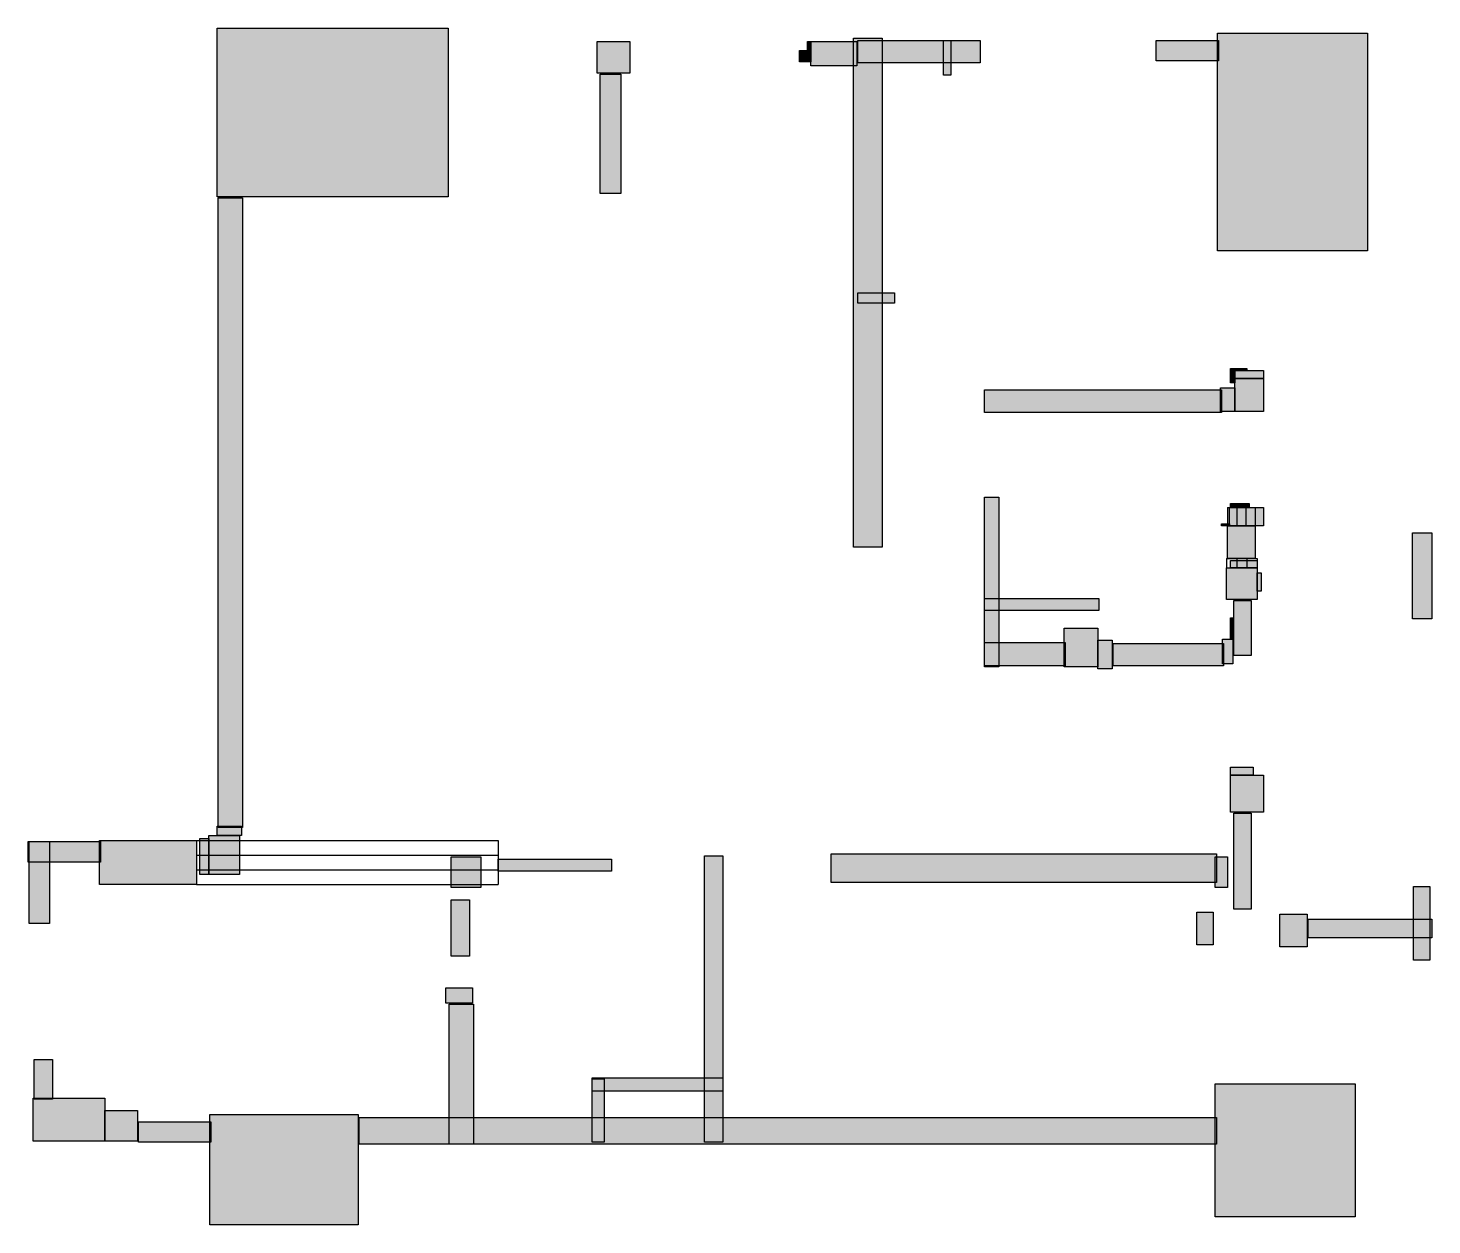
# Model space of a CAD drawing. Header units: centimetres. Extents: x 20 to 1229, y 18 to 1048.
import ezdxf

# ---------------------------------------------------------------- set-up
doc = ezdxf.new("R2010")
doc.units = ezdxf.units.CM
doc.layers.add('WALL', color=7, linetype='Continuous')
doc.layers.add('WINDOW', color=5, linetype='Continuous')

msp = doc.modelspace()

# ---------------------------------------------------------------- hatches: boundary and pattern name
at = {"layer": 'WALL'}
h = msp.add_hatch(color=256, dxfattribs=at)
h.dxf.hatch_style = 1
h.paths.add_polyline_path([(183.04, 1048.08), (381.92, 1048.08), (381.92, 902.88), (183.04, 902.88)])
h = msp.add_hatch(color=256, dxfattribs=at)
h.dxf.hatch_style = 1
h.paths.add_polyline_path([(1044.56, 1043.68), (1173.92, 1043.68), (1173.92, 856.24), (1044.56, 856.24)])
h = msp.add_hatch(color=256, dxfattribs=at)
h.dxf.hatch_style = 1
h.paths.add_polyline_path([(510.4, 1036.64), (538.56, 1036.64), (538.56, 1009.36), (510.4, 1009.36)])
h = msp.add_hatch(color=256, dxfattribs=at)
h.dxf.hatch_style = 1
h.paths.add_polyline_path([(684.64, 1028.72), (694.32, 1028.72), (694.32, 1019.04), (684.64, 1019.04)])
h = msp.add_hatch(color=256, dxfattribs=at)
h.dxf.hatch_style = 1
h.paths.add_polyline_path([(691.68, 1036.64), (694.32, 1036.64), (694.32, 1033.12), (691.68, 1033.12)])
h = msp.add_hatch(color=256, dxfattribs=at)
h.dxf.hatch_style = 1
h.paths.add_polyline_path([(691.68, 1033.12), (694.32, 1033.12), (694.32, 1030.48), (691.68, 1030.48)])
h = msp.add_hatch(color=256, dxfattribs=at)
h.dxf.hatch_style = 1
h.paths.add_polyline_path([(691.68, 1030.48), (694.32, 1030.48), (694.32, 1028.72), (691.68, 1028.72)])
h = msp.add_hatch(color=256, dxfattribs=at)
h.dxf.hatch_style = 1
h.paths.add_polyline_path([(694.32, 1036.64), (733.92, 1036.64), (733.92, 1015.52), (694.32, 1015.52)])
h = msp.add_hatch(color=256, dxfattribs=at)
h.dxf.hatch_style = 1
h.paths.add_polyline_path([(731.28, 1039.28), (755.92, 1039.28), (755.92, 601.04), (731.28, 601.04)])
h = msp.add_hatch(color=256, dxfattribs=at)
h.dxf.hatch_style = 1
h.paths.add_polyline_path([(734.8, 1037.52), (840.4, 1037.52), (840.4, 1018.16), (734.8, 1018.16)])
h = msp.add_hatch(color=256, dxfattribs=at)
h.dxf.hatch_style = 1
h.paths.add_polyline_path([(808.72, 1037.52), (814.88, 1037.52), (814.88, 1007.6), (808.72, 1007.6)])
h = msp.add_hatch(color=256, dxfattribs=at)
h.dxf.hatch_style = 1
h.paths.add_polyline_path([(991.76, 1037.52), (1045.44, 1037.52), (1045.44, 1019.92), (991.76, 1019.92)])
h = msp.add_hatch(color=256, dxfattribs=at)
h.dxf.hatch_style = 1
h.paths.add_polyline_path([(513.04, 1008.48), (530.64, 1008.48), (530.64, 905.52), (513.04, 905.52)])
h = msp.add_hatch(color=256, dxfattribs=at)
h.dxf.hatch_style = 1
h.paths.add_polyline_path([(183.92, 902), (205.04, 902), (205.04, 359.92), (183.92, 359.92)])
h = msp.add_hatch(color=256, dxfattribs=at)
h.dxf.hatch_style = 1
h.paths.add_polyline_path([(734.8, 820.16), (766.48, 820.16), (766.48, 811.36), (734.8, 811.36)])
h = msp.add_hatch(color=256, dxfattribs=at)
h.dxf.hatch_style = 1
h.paths.add_polyline_path([(1056, 755.04), (1059.52, 755.04), (1059.52, 748), (1056, 748)])
h = msp.add_hatch(color=256, dxfattribs=at)
h.dxf.hatch_style = 1
h.paths.add_polyline_path([(1059.52, 755.04), (1063.92, 755.04), (1063.92, 753.28), (1059.52, 753.28)])
h = msp.add_hatch(color=256, dxfattribs=at)
h.dxf.hatch_style = 1
h.paths.add_polyline_path([(1059.52, 753.28), (1084.16, 753.28), (1084.16, 746.24), (1059.52, 746.24)])
h = msp.add_hatch(color=256, dxfattribs=at)
h.dxf.hatch_style = 1
h.paths.add_polyline_path([(1063.92, 755.04), (1067.44, 755.04), (1067.44, 753.28), (1063.92, 753.28)])
h = msp.add_hatch(color=256, dxfattribs=at)
h.dxf.hatch_style = 1
h.paths.add_polyline_path([(1067.44, 755.04), (1070.08, 755.04), (1070.08, 753.28), (1067.44, 753.28)])
h = msp.add_hatch(color=256, dxfattribs=at)
h.dxf.hatch_style = 1
h.paths.add_polyline_path([(1047.2, 738.32), (1059.52, 738.32), (1059.52, 718.08), (1047.2, 718.08)])
h = msp.add_hatch(color=256, dxfattribs=at)
h.dxf.hatch_style = 1
h.paths.add_polyline_path([(1056, 748), (1059.52, 748), (1059.52, 742.72), (1056, 742.72)])
h = msp.add_hatch(color=256, dxfattribs=at)
h.dxf.hatch_style = 1
h.paths.add_polyline_path([(1059.52, 746.24), (1084.16, 746.24), (1084.16, 718.08), (1059.52, 718.08)])
h = msp.add_hatch(color=256, dxfattribs=at)
h.dxf.hatch_style = 1
h.paths.add_polyline_path([(843.92, 736.56), (1048.08, 736.56), (1048.08, 717.2), (843.92, 717.2)])
h = msp.add_hatch(color=256, dxfattribs=at)
h.dxf.hatch_style = 1
h.paths.add_polyline_path([(843.92, 644.16), (856.24, 644.16), (856.24, 498.08), (843.92, 498.08)])
h = msp.add_hatch(color=256, dxfattribs=at)
h.dxf.hatch_style = 1
h.paths.add_polyline_path([(1055.12, 635.36), (1084.16, 635.36), (1084.16, 619.52), (1055.12, 619.52)])
h = msp.add_hatch(color=256, dxfattribs=at)
h.dxf.hatch_style = 1
h.paths.add_polyline_path([(1056, 638.88), (1061.28, 638.88), (1061.28, 635.36), (1056, 635.36)])
h = msp.add_hatch(color=256, dxfattribs=at)
h.dxf.hatch_style = 1
h.paths.add_polyline_path([(1061.28, 638.88), (1065.68, 638.88), (1065.68, 635.36), (1061.28, 635.36)])
h = msp.add_hatch(color=256, dxfattribs=at)
h.dxf.hatch_style = 1
h.paths.add_polyline_path([(1065.68, 638.88), (1069.2, 638.88), (1069.2, 635.36), (1065.68, 635.36)])
h = msp.add_hatch(color=256, dxfattribs=at)
h.dxf.hatch_style = 1
h.paths.add_polyline_path([(1069.2, 638.88), (1071.84, 638.88), (1071.84, 635.36), (1069.2, 635.36)])
h = msp.add_hatch(color=256, dxfattribs=at)
h.dxf.hatch_style = 1
h.paths.add_polyline_path([(1048.08, 621.28), (1055.12, 621.28), (1055.12, 619.52), (1048.08, 619.52)])
h = msp.add_hatch(color=256, dxfattribs=at)
h.dxf.hatch_style = 1
h.paths.add_polyline_path([(1053.36, 619.52), (1077.12, 619.52), (1077.12, 591.36), (1053.36, 591.36)])
h = msp.add_hatch(color=256, dxfattribs=at)
h.dxf.hatch_style = 1
h.paths.add_polyline_path([(1212.64, 613.36), (1229.36, 613.36), (1229.36, 539.44), (1212.64, 539.44)])
h = msp.add_hatch(color=256, dxfattribs=at)
h.dxf.hatch_style = 1
h.paths.add_polyline_path([(1052.48, 583.44), (1078.88, 583.44), (1078.88, 556.16), (1052.48, 556.16)])
h = msp.add_hatch(color=256, dxfattribs=at)
h.dxf.hatch_style = 1
h.paths.add_polyline_path([(1056, 589.6), (1078.88, 589.6), (1078.88, 583.44), (1056, 583.44)])
h = msp.add_hatch(color=256, dxfattribs=at)
h.dxf.hatch_style = 1
h.paths.add_polyline_path([(1078.88, 579.04), (1082.4, 579.04), (1082.4, 563.2), (1078.88, 563.2)])
h = msp.add_hatch(color=256, dxfattribs=at)
h.dxf.hatch_style = 1
h.paths.add_polyline_path([(843.92, 557.04), (942.48, 557.04), (942.48, 546.48), (843.92, 546.48)])
h = msp.add_hatch(color=256, dxfattribs=at)
h.dxf.hatch_style = 1
h.paths.add_polyline_path([(1058.64, 555.28), (1073.6, 555.28), (1073.6, 507.76), (1058.64, 507.76)])
h = msp.add_hatch(color=256, dxfattribs=at)
h.dxf.hatch_style = 1
h.paths.add_polyline_path([(1056, 540.32), (1057.76, 540.32), (1057.76, 532.4), (1056, 532.4)])
h = msp.add_hatch(color=256, dxfattribs=at)
h.dxf.hatch_style = 1
h.paths.add_polyline_path([(1056, 532.4), (1057.76, 532.4), (1057.76, 526.24), (1056, 526.24)])
h = msp.add_hatch(color=256, dxfattribs=at)
h.dxf.hatch_style = 1
h.paths.add_polyline_path([(912.56, 531.52), (941.6, 531.52), (941.6, 498.08), (912.56, 498.08)])
h = msp.add_hatch(color=256, dxfattribs=at)
h.dxf.hatch_style = 1
h.paths.add_polyline_path([(941.6, 520.96), (953.92, 520.96), (953.92, 496.32), (941.6, 496.32)])
h = msp.add_hatch(color=256, dxfattribs=at)
h.dxf.hatch_style = 1
h.paths.add_polyline_path([(1048.96, 521.84), (1057.76, 521.84), (1057.76, 500.72), (1048.96, 500.72)])
h = msp.add_hatch(color=256, dxfattribs=at)
h.dxf.hatch_style = 1
h.paths.add_polyline_path([(1056, 526.24), (1057.76, 526.24), (1057.76, 521.84), (1056, 521.84)])
h = msp.add_hatch(color=256, dxfattribs=at)
h.dxf.hatch_style = 1
h.paths.add_polyline_path([(843.92, 519.2), (913.44, 519.2), (913.44, 498.96), (843.92, 498.96)])
h = msp.add_hatch(color=256, dxfattribs=at)
h.dxf.hatch_style = 1
h.paths.add_polyline_path([(954.8, 518.32), (1049.84, 518.32), (1049.84, 498.96), (954.8, 498.96)])
h = msp.add_hatch(color=256, dxfattribs=at)
h.dxf.hatch_style = 1
h.paths.add_polyline_path([(1056, 411.84), (1075.36, 411.84), (1075.36, 404.8), (1056, 404.8)])
h = msp.add_hatch(color=256, dxfattribs=at)
h.dxf.hatch_style = 1
h.paths.add_polyline_path([(1056, 404.8), (1084.16, 404.8), (1084.16, 373.12), (1056, 373.12)])
h = msp.add_hatch(color=256, dxfattribs=at)
h.dxf.hatch_style = 1
h.paths.add_polyline_path([(1058.64, 372.24), (1073.6, 372.24), (1073.6, 289.52), (1058.64, 289.52)])
h = msp.add_hatch(color=256, dxfattribs=at)
h.dxf.hatch_style = 1
h.paths.add_polyline_path([(176, 352.88), (202.4, 352.88), (202.4, 319.44), (176, 319.44)])
h = msp.add_hatch(color=256, dxfattribs=at)
h.dxf.hatch_style = 1
h.paths.add_polyline_path([(183.04, 360.8), (204.16, 360.8), (204.16, 352.88), (183.04, 352.88)])
h = msp.add_hatch(color=256, dxfattribs=at)
h.dxf.hatch_style = 1
h.paths.add_polyline_path([(20.24, 347.6), (82.72, 347.6), (82.72, 330), (20.24, 330)])
h = msp.add_hatch(color=256, dxfattribs=at)
h.dxf.hatch_style = 1
h.paths.add_polyline_path([(21.12, 347.6), (38.72, 347.6), (38.72, 277.2), (21.12, 277.2)])
h = msp.add_hatch(color=256, dxfattribs=at)
h.dxf.hatch_style = 1
h.paths.add_polyline_path([(81.84, 348.48), (165.44, 348.48), (165.44, 310.64), (81.84, 310.64)])
h = msp.add_hatch(color=256, dxfattribs=at)
h.dxf.hatch_style = 1
h.paths.add_polyline_path([(168.08, 350.24), (176, 350.24), (176, 319.44), (168.08, 319.44)])
h = msp.add_hatch(color=256, dxfattribs=at)
h.dxf.hatch_style = 1
h.paths.add_polyline_path([(384.56, 334.4), (410.08, 334.4), (410.08, 308), (384.56, 308)])
h = msp.add_hatch(color=256, dxfattribs=at)
h.dxf.hatch_style = 1
h.paths.add_polyline_path([(425.04, 332.64), (522.72, 332.64), (522.72, 322.08), (425.04, 322.08)])
h = msp.add_hatch(color=256, dxfattribs=at)
h.dxf.hatch_style = 1
h.paths.add_polyline_path([(602.8, 335.28), (618.64, 335.28), (618.64, 88.88), (602.8, 88.88)])
h = msp.add_hatch(color=256, dxfattribs=at)
h.dxf.hatch_style = 1
h.paths.add_polyline_path([(711.92, 337.04), (1043.68, 337.04), (1043.68, 312.4), (711.92, 312.4)])
h = msp.add_hatch(color=256, dxfattribs=at)
h.dxf.hatch_style = 1
h.paths.add_polyline_path([(1042.8, 334.4), (1053.36, 334.4), (1053.36, 308), (1042.8, 308)])
h = msp.add_hatch(color=256, dxfattribs=at)
h.dxf.hatch_style = 1
h.paths.add_polyline_path([(1213.52, 308.88), (1227.6, 308.88), (1227.6, 245.52), (1213.52, 245.52)])
h = msp.add_hatch(color=256, dxfattribs=at)
h.dxf.hatch_style = 1
h.paths.add_polyline_path([(384.56, 297.44), (400.4, 297.44), (400.4, 249.04), (384.56, 249.04)])
h = msp.add_hatch(color=256, dxfattribs=at)
h.dxf.hatch_style = 1
h.paths.add_polyline_path([(1026.96, 286.88), (1041.04, 286.88), (1041.04, 258.72), (1026.96, 258.72)])
h = msp.add_hatch(color=256, dxfattribs=at)
h.dxf.hatch_style = 1
h.paths.add_polyline_path([(1098.24, 285.12), (1122, 285.12), (1122, 256.96), (1098.24, 256.96)])
h = msp.add_hatch(color=256, dxfattribs=at)
h.dxf.hatch_style = 1
h.paths.add_polyline_path([(1122.88, 280.72), (1229.36, 280.72), (1229.36, 264.88), (1122.88, 264.88)])
h = msp.add_hatch(color=256, dxfattribs=at)
h.dxf.hatch_style = 1
h.paths.add_polyline_path([(380.16, 221.76), (403.04, 221.76), (403.04, 208.56), (380.16, 208.56)])
h = msp.add_hatch(color=256, dxfattribs=at)
h.dxf.hatch_style = 1
h.paths.add_polyline_path([(382.8, 207.68), (403.92, 207.68), (403.92, 87.12), (382.8, 87.12)])
h = msp.add_hatch(color=256, dxfattribs=at)
h.dxf.hatch_style = 1
h.paths.add_polyline_path([(25.52, 160.16), (41.36, 160.16), (41.36, 125.84), (25.52, 125.84)])
h = msp.add_hatch(color=256, dxfattribs=at)
h.dxf.hatch_style = 1
h.paths.add_polyline_path([(506, 144.32), (618.64, 144.32), (618.64, 132.88), (506, 132.88)])
h = msp.add_hatch(color=256, dxfattribs=at)
h.dxf.hatch_style = 1
h.paths.add_polyline_path([(506, 143.44), (516.56, 143.44), (516.56, 88.88), (506, 88.88)])
h = msp.add_hatch(color=256, dxfattribs=at)
h.dxf.hatch_style = 1
h.paths.add_polyline_path([(1042.8, 139.04), (1163.36, 139.04), (1163.36, 24.64), (1042.8, 24.64)])
h = msp.add_hatch(color=256, dxfattribs=at)
h.dxf.hatch_style = 1
h.paths.add_polyline_path([(24.64, 126.72), (86.24, 126.72), (86.24, 89.76), (24.64, 89.76)])
h = msp.add_hatch(color=256, dxfattribs=at)
h.dxf.hatch_style = 1
h.paths.add_polyline_path([(86.24, 116.16), (114.4, 116.16), (114.4, 89.76), (86.24, 89.76)])
h = msp.add_hatch(color=256, dxfattribs=at)
h.dxf.hatch_style = 1
h.paths.add_polyline_path([(176.88, 112.64), (304.48, 112.64), (304.48, 17.6), (176.88, 17.6)])
h = msp.add_hatch(color=256, dxfattribs=at)
h.dxf.hatch_style = 1
h.paths.add_polyline_path([(305.36, 110), (1043.68, 110), (1043.68, 87.12), (305.36, 87.12)])
h = msp.add_hatch(color=256, dxfattribs=at)
h.dxf.hatch_style = 1
h.paths.add_polyline_path([(115.28, 106.48), (177.76, 106.48), (177.76, 88.88), (115.28, 88.88)])

# ---------------------------------------------------------------- linework, layer by layer
for points in [[(183.04, 1048.08), (381.92, 1048.08), (381.92, 902.88), (183.04, 902.88)], [(1044.56, 1043.68), (1173.92, 1043.68), (1173.92, 856.24), (1044.56, 856.24)], [(510.4, 1036.64), (538.56, 1036.64), (538.56, 1009.36), (510.4, 1009.36)], [(684.64, 1028.72), (694.32, 1028.72), (694.32, 1019.04), (684.64, 1019.04)], [(691.68, 1036.64), (694.32, 1036.64), (694.32, 1033.12), (691.68, 1033.12)], [(691.68, 1033.12), (694.32, 1033.12), (694.32, 1030.48), (691.68, 1030.48)], [(691.68, 1030.48), (694.32, 1030.48), (694.32, 1028.72), (691.68, 1028.72)], [(694.32, 1036.64), (733.92, 1036.64), (733.92, 1015.52), (694.32, 1015.52)], [(731.28, 1039.28), (755.92, 1039.28), (755.92, 601.04), (731.28, 601.04)], [(734.8, 1037.52), (840.4, 1037.52), (840.4, 1018.16), (734.8, 1018.16)], [(808.72, 1037.52), (814.88, 1037.52), (814.88, 1007.6), (808.72, 1007.6)], [(991.76, 1037.52), (1045.44, 1037.52), (1045.44, 1019.92), (991.76, 1019.92)], [(513.04, 1008.48), (530.64, 1008.48), (530.64, 905.52), (513.04, 905.52)], [(183.92, 902), (205.04, 902), (205.04, 359.92), (183.92, 359.92)], [(734.8, 820.16), (766.48, 820.16), (766.48, 811.36), (734.8, 811.36)], [(1056, 755.04), (1059.52, 755.04), (1059.52, 748), (1056, 748)], [(1059.52, 755.04), (1063.92, 755.04), (1063.92, 753.28), (1059.52, 753.28)], [(1059.52, 753.28), (1084.16, 753.28), (1084.16, 746.24), (1059.52, 746.24)], [(1063.92, 755.04), (1067.44, 755.04), (1067.44, 753.28), (1063.92, 753.28)], [(1067.44, 755.04), (1070.08, 755.04), (1070.08, 753.28), (1067.44, 753.28)], [(1047.2, 738.32), (1059.52, 738.32), (1059.52, 718.08), (1047.2, 718.08)], [(1056, 748), (1059.52, 748), (1059.52, 742.72), (1056, 742.72)], [(1059.52, 746.24), (1084.16, 746.24), (1084.16, 718.08), (1059.52, 718.08)], [(843.92, 736.56), (1048.08, 736.56), (1048.08, 717.2), (843.92, 717.2)], [(843.92, 644.16), (856.24, 644.16), (856.24, 498.08), (843.92, 498.08)], [(1055.12, 635.36), (1084.16, 635.36), (1084.16, 619.52), (1055.12, 619.52)], [(1056, 638.88), (1061.28, 638.88), (1061.28, 635.36), (1056, 635.36)], [(1061.28, 638.88), (1065.68, 638.88), (1065.68, 635.36), (1061.28, 635.36)], [(1065.68, 638.88), (1069.2, 638.88), (1069.2, 635.36), (1065.68, 635.36)], [(1069.2, 638.88), (1071.84, 638.88), (1071.84, 635.36), (1069.2, 635.36)], [(1048.08, 621.28), (1055.12, 621.28), (1055.12, 619.52), (1048.08, 619.52)], [(1053.36, 619.52), (1077.12, 619.52), (1077.12, 591.36), (1053.36, 591.36)], [(1212.64, 613.36), (1229.36, 613.36), (1229.36, 539.44), (1212.64, 539.44)], [(1052.48, 583.44), (1078.88, 583.44), (1078.88, 556.16), (1052.48, 556.16)], [(1056, 589.6), (1078.88, 589.6), (1078.88, 583.44), (1056, 583.44)], [(1078.88, 579.04), (1082.4, 579.04), (1082.4, 563.2), (1078.88, 563.2)], [(843.92, 557.04), (942.48, 557.04), (942.48, 546.48), (843.92, 546.48)], [(1058.64, 555.28), (1073.6, 555.28), (1073.6, 507.76), (1058.64, 507.76)], [(1056, 540.32), (1057.76, 540.32), (1057.76, 532.4), (1056, 532.4)], [(1056, 532.4), (1057.76, 532.4), (1057.76, 526.24), (1056, 526.24)], [(912.56, 531.52), (941.6, 531.52), (941.6, 498.08), (912.56, 498.08)], [(941.6, 520.96), (953.92, 520.96), (953.92, 496.32), (941.6, 496.32)], [(1048.96, 521.84), (1057.76, 521.84), (1057.76, 500.72), (1048.96, 500.72)], [(1056, 526.24), (1057.76, 526.24), (1057.76, 521.84), (1056, 521.84)], [(843.92, 519.2), (913.44, 519.2), (913.44, 498.96), (843.92, 498.96)], [(954.8, 518.32), (1049.84, 518.32), (1049.84, 498.96), (954.8, 498.96)], [(1056, 411.84), (1075.36, 411.84), (1075.36, 404.8), (1056, 404.8)], [(1056, 404.8), (1084.16, 404.8), (1084.16, 373.12), (1056, 373.12)], [(1058.64, 372.24), (1073.6, 372.24), (1073.6, 289.52), (1058.64, 289.52)], [(176, 352.88), (202.4, 352.88), (202.4, 319.44), (176, 319.44)], [(183.04, 360.8), (204.16, 360.8), (204.16, 352.88), (183.04, 352.88)], [(20.24, 347.6), (82.72, 347.6), (82.72, 330), (20.24, 330)], [(21.12, 347.6), (38.72, 347.6), (38.72, 277.2), (21.12, 277.2)], [(81.84, 348.48), (165.44, 348.48), (165.44, 310.64), (81.84, 310.64)], [(168.08, 350.24), (176, 350.24), (176, 319.44), (168.08, 319.44)], [(384.56, 334.4), (410.08, 334.4), (410.08, 308), (384.56, 308)], [(425.04, 332.64), (522.72, 332.64), (522.72, 322.08), (425.04, 322.08)], [(602.8, 335.28), (618.64, 335.28), (618.64, 88.88), (602.8, 88.88)], [(711.92, 337.04), (1043.68, 337.04), (1043.68, 312.4), (711.92, 312.4)], [(1042.8, 334.4), (1053.36, 334.4), (1053.36, 308), (1042.8, 308)], [(1213.52, 308.88), (1227.6, 308.88), (1227.6, 245.52), (1213.52, 245.52)], [(384.56, 297.44), (400.4, 297.44), (400.4, 249.04), (384.56, 249.04)], [(1026.96, 286.88), (1041.04, 286.88), (1041.04, 258.72), (1026.96, 258.72)], [(1098.24, 285.12), (1122, 285.12), (1122, 256.96), (1098.24, 256.96)], [(1122.88, 280.72), (1229.36, 280.72), (1229.36, 264.88), (1122.88, 264.88)], [(380.16, 221.76), (403.04, 221.76), (403.04, 208.56), (380.16, 208.56)], [(382.8, 207.68), (403.92, 207.68), (403.92, 87.12), (382.8, 87.12)], [(25.52, 160.16), (41.36, 160.16), (41.36, 125.84), (25.52, 125.84)], [(506, 144.32), (618.64, 144.32), (618.64, 132.88), (506, 132.88)], [(506, 143.44), (516.56, 143.44), (516.56, 88.88), (506, 88.88)], [(1042.8, 139.04), (1163.36, 139.04), (1163.36, 24.64), (1042.8, 24.64)], [(24.64, 126.72), (86.24, 126.72), (86.24, 89.76), (24.64, 89.76)], [(86.24, 116.16), (114.4, 116.16), (114.4, 89.76), (86.24, 89.76)], [(176.88, 112.64), (304.48, 112.64), (304.48, 17.6), (176.88, 17.6)], [(305.36, 110), (1043.68, 110), (1043.68, 87.12), (305.36, 87.12)], [(115.28, 106.48), (177.76, 106.48), (177.76, 88.88), (115.28, 88.88)]]:
    msp.add_lwpolyline(points, close=True, dxfattribs=at)
at = {"layer": 'WINDOW'}
for p, q in [((1053.36, 635.36), (1053.36, 619.52)), ((1053.36, 635.36), (1077.12, 635.36)), ((1061.28, 635.36), (1061.28, 619.52)), ((1069.2, 635.36), (1069.2, 619.52)), ((1077.12, 635.36), (1077.12, 619.52)), ((1053.36, 619.52), (1077.12, 619.52)), ((1052.48, 591.36), (1052.48, 583.44)), ((1052.48, 591.36), (1078.88, 591.36)), ((1052.48, 583.44), (1078.88, 583.44)), ((1061.28, 591.36), (1061.28, 583.44)), ((1070.08, 591.36), (1070.08, 583.44)), ((1078.88, 591.36), (1078.88, 583.44)), ((165.44, 348.48), (425.04, 348.48)), ((165.44, 348.48), (165.44, 310.64)), ((425.04, 348.48), (425.04, 310.64)), ((165.44, 335.87), (425.04, 335.87)), ((165.44, 323.25), (425.04, 323.25)), ((165.44, 310.64), (425.04, 310.64))]:
    msp.add_line(p, q, dxfattribs=at)

doc.saveas('drawing.dxf')
